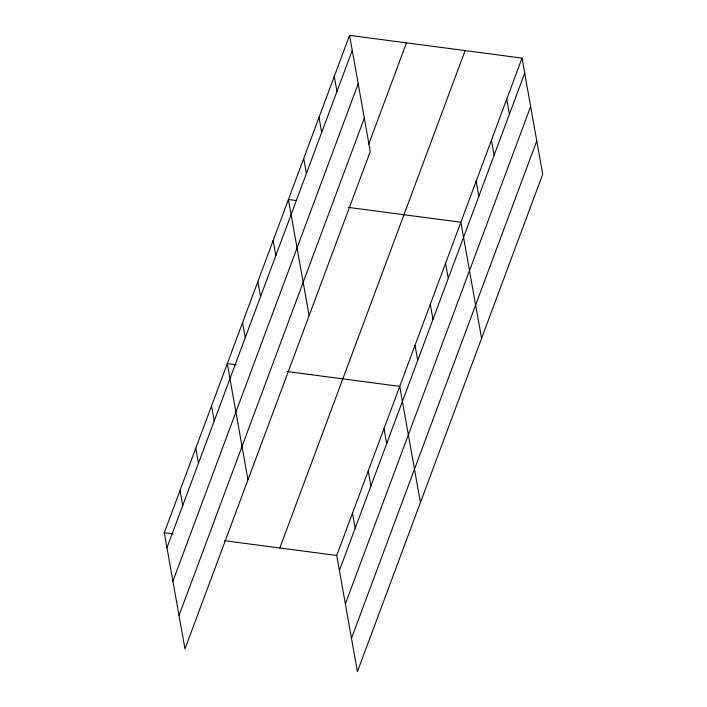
<?xml version="1.0" encoding="UTF-8"?>
<svg xmlns="http://www.w3.org/2000/svg" width="707" height="707" viewBox="0 0 707 707"><rect width="100%" height="100%" fill="white"/><g stroke="black" fill="none" stroke-linecap="round" stroke-linejoin="round"><path stroke-width="1.06" d="M349.576 35.35L370.265 151.51L184.978 648.902L164.289 532.742L349.576 35.35L522.022 58.098L542.711 174.258L357.424 671.65L336.735 555.49L522.022 58.098M166.967 547.792L352.254 50.4M172.915 581.154L358.193 83.771M179.039 615.532L364.317 118.149M368.647 144.422L406.481 42.862M279.831 547.978L465.118 50.595M339.422 570.54L524.7 73.157M345.361 603.911L530.648 106.518M351.485 638.288L536.772 140.896M296.092 200.496L288.429 199.489L309.118 315.649M348.595 207.425L460.876 222.237L481.573 338.397M236.041 364.785L227.283 363.628L247.971 479.788M287.449 371.564L399.738 386.375L420.426 502.536M164.289 532.742L173.038 533.891M224.455 540.678L336.735 555.49M506.733 99.139L509.42 114.189M491.453 140.172L494.131 155.222M476.164 181.204L478.842 196.254M445.596 263.269L448.273 278.328M430.307 304.31L432.984 319.361M415.018 345.343L417.704 360.393M334.287 76.383L336.965 91.442M383.981 428.654L386.667 443.704M318.998 117.415L321.685 132.474M368.232 470.933L370.919 485.983M303.718 158.456L306.396 173.507M352.484 513.211L355.17 528.262M273.141 240.521L275.827 255.581M257.852 281.554L260.538 296.613M242.572 322.595L245.249 337.646M211.534 405.906L214.212 420.957M195.786 448.185L198.464 463.235M180.038 490.464L182.715 505.514"/></g></svg>
